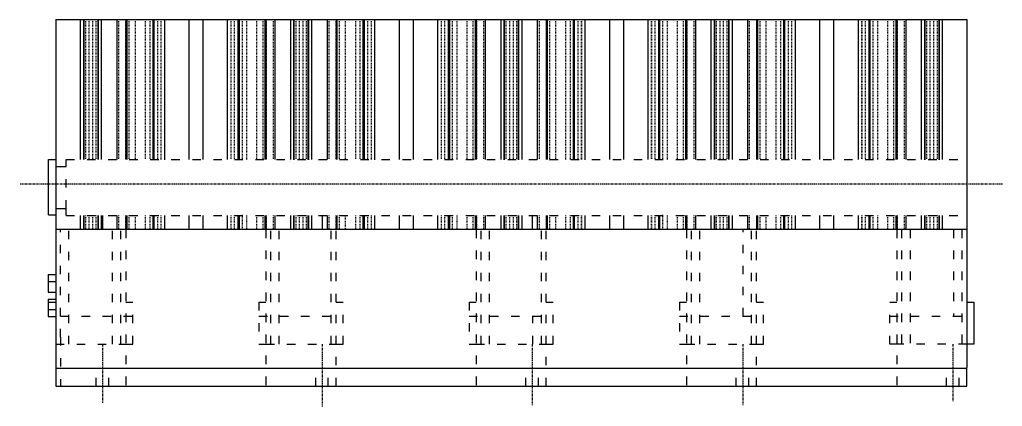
# Model space of a CAD drawing. Header units: inches. Extents: x -12375 to -12135, y 4517 to 4741.
# Drawn here: x -12274.9 to -12134.7, y 4518.3 to 4573.6 of the extents above; entities that cross this region are included whole.
import ezdxf

# ---------------------------------------------------------------- set-up
doc = ezdxf.new("R2010")
doc.units = ezdxf.units.IN
doc.header["$LTSCALE"] = 0.1
doc.header["$MEASUREMENT"] = 0
for name, pattern in [('ACAD_ISO03W100', [30, 12, -18]), ('CENTERX2', [4, 2.5, -0.5, 0.5, -0.5]), ('DASHED', [0.75, 0.5, -0.25])]:
    doc.linetypes.add(name, pattern=pattern)
doc.layers.get('0').update_dxf_attribs({"lineweight": 25})
doc.layers.add('center line', color=252, linetype='CENTERX2')
doc.layers.add('Layer1', color=252, linetype='Continuous')

msp = doc.modelspace()

# ---------------------------------------------------------------- linework, layer by layer
at = {"linetype": 'Continuous', "extrusion": (3.83476e-17, 1, 0)}
for p, q in [((-12269.8, 4573.59), (-12269.8, 4543.59)), ((-12269.8, 4573.59), (-12139.8, 4573.59)), ((-12139.8, 4573.59), (-12139.8, 4543.59)), ((-12270.8, 4545.72), (-12270.8, 4553.59)), ((-12270.8, 4553.59), (-12269.8, 4553.59)), ((-12269.8, 4552.59), (-12268.3, 4552.59)), ((-12270.8, 4545.72), (-12269.8, 4545.72)), ((-12270.8, 4545.68), (-12269.8, 4545.68)), ((-12269.8, 4546.59), (-12268.3, 4546.59)), ((-12269.8, 4543.59), (-12269.8, 4523.73)), ((-12139.8, 4543.59), (-12269.8, 4543.59)), ((-12270.85, 4537.16), (-12270.85, 4534.66)), ((-12270.85, 4537.16), (-12270.8, 4537.16)), ((-12270.85, 4536.16), (-12269.8, 4536.16)), ((-12270.8, 4537.16), (-12269.8, 4537.16)), ((-12270.85, 4534.66), (-12270.8, 4534.66)), ((-12270.8, 4534.66), (-12269.8, 4534.66)), ((-12270.85, 4533.66), (-12270.8, 4533.66)), ((-12270.85, 4533.66), (-12270.85, 4531.16)), ((-12270.8, 4533.66), (-12269.8, 4533.66)), ((-12270.8, 4533.23), (-12269.8, 4533.23)), ((-12139.8, 4533.23), (-12138.8, 4533.23)), ((-12138.8, 4533.23), (-12138.8, 4527.23)), ((-12270.85, 4532.16), (-12269.8, 4532.16)), ((-12270.85, 4531.16), (-12270.8, 4531.16)), ((-12270.8, 4531.16), (-12269.8, 4531.16)), ((-12138.8, 4527.23), (-12139.8, 4527.23)), ((-12139.8, 4523.73), (-12269.8, 4523.73)), ((-12269.8, 4523.73), (-12269.8, 4521.23)), ((-12139.8, 4521.23), (-12139.8, 4523.73)), ((-12269.8, 4521.23), (-12139.8, 4521.23))]:
    msp.add_line(p, q, dxfattribs=at)
for p, q in [((-12139.8, 4543.59), (-12139.8, 4527.23)), ((-12139.8, 4527.23), (-12139.8, 4523.88)), ((-12139.8, 4523.73), (-12139.8, 4523.88))]:
    msp.add_line(p, q)
at = {"linetype": 'Continuous', "extrusion": (-9.73661e-33, -1.53029e-32, -1)}
msp.add_line((-12139.8, 4523.73), (-12269.8, 4523.73), dxfattribs=at)
at = {"layer": 'center line', "linetype": 'CENTERX2'}
msp.add_line((-12134.73, 4550.09), (-12274.94, 4550.09), dxfattribs=at)
at = {"layer": 'Layer1', "linetype": 'Continuous', "extrusion": (3.83476e-17, 1, 0)}
for p, q in [((-12266.3, 4573.59), (-12266.3, 4553.59)), ((-12265.85, 4573.59), (-12265.85, 4553.59)), ((-12265.8, 4573.59), (-12265.8, 4553.59)), ((-12263.8, 4573.59), (-12263.8, 4553.59)), ((-12263.75, 4573.59), (-12263.75, 4553.59)), ((-12263.3, 4573.59), (-12263.3, 4553.59)), ((-12261.08, 4573.59), (-12261.08, 4553.59)), ((-12259.8, 4573.59), (-12259.8, 4553.59)), ((-12259.67, 4573.59), (-12259.67, 4553.59)), ((-12255.96, 4573.59), (-12255.96, 4553.59)), ((-12255.8, 4573.59), (-12255.8, 4553.59)), ((-12254.29, 4573.59), (-12254.29, 4553.57)), ((-12250.8, 4573.59), (-12250.8, 4553.59)), ((-12248.8, 4573.59), (-12248.8, 4553.59)), ((-12245.32, 4573.59), (-12245.32, 4553.59)), ((-12243.8, 4573.59), (-12243.8, 4553.59)), ((-12243.63, 4573.59), (-12243.63, 4553.57)), ((-12239.94, 4573.59), (-12239.94, 4553.59)), ((-12239.8, 4573.59), (-12239.8, 4553.59)), ((-12238.51, 4573.59), (-12238.51, 4553.59)), ((-12236.3, 4573.59), (-12236.3, 4553.59)), ((-12235.85, 4573.59), (-12235.85, 4553.57)), ((-12235.8, 4573.59), (-12235.8, 4553.58)), ((-12233.8, 4573.59), (-12233.8, 4553.58)), ((-12233.75, 4573.59), (-12233.75, 4553.57)), ((-12233.3, 4573.59), (-12233.3, 4553.59)), ((-12231.08, 4573.59), (-12231.08, 4553.59)), ((-12229.8, 4573.59), (-12229.8, 4553.59)), ((-12229.67, 4573.59), (-12229.67, 4553.59)), ((-12225.96, 4573.59), (-12225.96, 4553.59)), ((-12225.8, 4573.59), (-12225.8, 4553.59)), ((-12224.29, 4573.59), (-12224.29, 4553.57)), ((-12220.8, 4573.59), (-12220.8, 4553.59)), ((-12218.8, 4573.59), (-12218.8, 4553.59)), ((-12215.32, 4573.59), (-12215.32, 4553.59)), ((-12213.8, 4573.59), (-12213.8, 4553.59)), ((-12213.63, 4573.59), (-12213.63, 4553.57)), ((-12209.94, 4573.59), (-12209.94, 4553.59)), ((-12209.8, 4573.59), (-12209.8, 4553.59)), ((-12208.51, 4573.59), (-12208.51, 4553.59)), ((-12206.3, 4573.59), (-12206.3, 4553.59)), ((-12205.85, 4573.59), (-12205.85, 4553.57)), ((-12205.8, 4573.59), (-12205.8, 4553.58)), ((-12203.8, 4573.59), (-12203.8, 4553.58)), ((-12203.75, 4573.59), (-12203.75, 4553.57)), ((-12203.3, 4573.59), (-12203.3, 4553.59)), ((-12201.08, 4573.59), (-12201.08, 4553.59)), ((-12199.8, 4573.59), (-12199.8, 4553.59)), ((-12199.67, 4573.59), (-12199.67, 4553.59)), ((-12195.96, 4573.59), (-12195.96, 4553.59)), ((-12195.8, 4573.59), (-12195.8, 4553.59)), ((-12194.29, 4573.59), (-12194.29, 4553.57)), ((-12190.8, 4573.59), (-12190.8, 4553.59)), ((-12188.8, 4573.59), (-12188.8, 4553.59)), ((-12185.32, 4573.59), (-12185.32, 4553.59)), ((-12183.8, 4573.59), (-12183.8, 4553.59)), ((-12183.63, 4573.59), (-12183.63, 4553.57)), ((-12179.94, 4573.59), (-12179.94, 4553.59)), ((-12179.8, 4573.59), (-12179.8, 4553.59)), ((-12178.51, 4573.59), (-12178.51, 4553.59)), ((-12176.3, 4573.59), (-12176.3, 4553.59)), ((-12175.85, 4573.59), (-12175.85, 4553.59)), ((-12175.8, 4573.59), (-12175.8, 4553.59)), ((-12173.8, 4573.59), (-12173.8, 4553.59)), ((-12173.75, 4573.59), (-12173.75, 4553.59)), ((-12173.3, 4573.59), (-12173.3, 4553.59)), ((-12171.08, 4573.59), (-12171.08, 4553.59)), ((-12169.8, 4573.59), (-12169.8, 4553.59)), ((-12169.67, 4573.59), (-12169.67, 4553.59)), ((-12165.96, 4573.59), (-12165.96, 4553.59)), ((-12165.8, 4573.59), (-12165.8, 4553.59)), ((-12164.29, 4573.59), (-12164.29, 4553.59)), ((-12160.8, 4573.59), (-12160.8, 4553.59)), ((-12158.8, 4573.59), (-12158.8, 4553.59)), ((-12155.32, 4573.59), (-12155.32, 4553.59)), ((-12153.8, 4573.59), (-12153.8, 4553.59)), ((-12153.63, 4573.59), (-12153.63, 4553.57)), ((-12149.94, 4573.59), (-12149.94, 4553.59)), ((-12149.8, 4573.59), (-12149.8, 4553.59)), ((-12148.51, 4573.59), (-12148.51, 4553.59)), ((-12146.3, 4573.59), (-12146.3, 4553.59)), ((-12145.85, 4573.59), (-12145.85, 4553.57)), ((-12145.8, 4573.59), (-12145.8, 4553.58)), ((-12143.8, 4573.59), (-12143.8, 4553.58)), ((-12143.75, 4573.59), (-12143.75, 4553.57)), ((-12143.3, 4573.59), (-12143.3, 4553.59)), ((-12205.8, 4552.98), (-12205.8, 4552.98)), ((-12203.8, 4552.98), (-12203.8, 4552.98)), ((-12169.67, 4553.23), (-12169.67, 4553.23)), ((-12243.63, 4545.6), (-12243.63, 4543.59)), ((-12224.29, 4545.6), (-12224.29, 4543.59)), ((-12213.63, 4545.6), (-12213.63, 4543.59)), ((-12194.29, 4545.6), (-12194.29, 4543.59)), ((-12183.63, 4545.6), (-12183.63, 4543.59)), ((-12175.85, 4545.6), (-12175.85, 4543.59)), ((-12164.29, 4545.6), (-12164.29, 4543.59)), ((-12266.3, 4545.59), (-12266.3, 4543.59)), ((-12265.85, 4545.59), (-12265.85, 4543.59)), ((-12265.8, 4545.59), (-12265.8, 4543.59)), ((-12263.8, 4545.59), (-12263.8, 4543.59)), ((-12263.75, 4545.59), (-12263.75, 4543.59)), ((-12263.3, 4545.59), (-12263.3, 4543.59)), ((-12261.08, 4545.59), (-12261.08, 4543.59)), ((-12259.8, 4545.59), (-12259.8, 4543.59)), ((-12259.67, 4545.59), (-12259.67, 4543.59)), ((-12255.96, 4545.59), (-12255.96, 4543.59)), ((-12255.8, 4545.59), (-12255.8, 4543.59)), ((-12254.29, 4545.59), (-12254.29, 4543.59)), ((-12250.8, 4545.59), (-12250.8, 4543.59)), ((-12248.8, 4545.59), (-12248.8, 4543.59)), ((-12245.32, 4545.59), (-12245.32, 4543.59)), ((-12243.8, 4545.59), (-12243.8, 4543.59)), ((-12239.94, 4545.59), (-12239.94, 4543.59)), ((-12239.8, 4545.59), (-12239.8, 4543.59)), ((-12238.51, 4545.59), (-12238.51, 4543.59)), ((-12236.3, 4545.59), (-12236.3, 4543.59)), ((-12235.85, 4545.59), (-12235.85, 4543.59)), ((-12235.8, 4545.59), (-12235.8, 4543.59)), ((-12233.8, 4545.59), (-12233.8, 4543.59)), ((-12233.75, 4545.59), (-12233.75, 4543.59)), ((-12233.3, 4545.59), (-12233.3, 4543.59)), ((-12231.08, 4545.59), (-12231.08, 4543.59)), ((-12229.8, 4545.59), (-12229.8, 4543.59)), ((-12229.67, 4545.59), (-12229.67, 4543.59)), ((-12225.96, 4545.59), (-12225.96, 4543.59)), ((-12225.8, 4545.59), (-12225.8, 4543.59)), ((-12220.8, 4545.59), (-12220.8, 4543.59)), ((-12218.8, 4545.59), (-12218.8, 4543.59)), ((-12215.32, 4545.59), (-12215.32, 4543.59)), ((-12213.8, 4545.59), (-12213.8, 4543.59)), ((-12209.94, 4545.59), (-12209.94, 4543.59)), ((-12209.8, 4545.59), (-12209.8, 4543.59)), ((-12208.51, 4545.59), (-12208.51, 4543.59)), ((-12206.3, 4545.59), (-12206.3, 4543.59)), ((-12205.85, 4545.59), (-12205.85, 4543.59)), ((-12205.8, 4545.59), (-12205.8, 4543.59)), ((-12203.8, 4545.59), (-12203.8, 4543.59)), ((-12203.75, 4545.59), (-12203.75, 4543.59)), ((-12203.3, 4545.59), (-12203.3, 4543.59)), ((-12201.08, 4545.59), (-12201.08, 4543.59)), ((-12199.8, 4545.59), (-12199.8, 4543.59)), ((-12199.67, 4545.59), (-12199.67, 4543.59)), ((-12195.96, 4545.59), (-12195.96, 4543.59)), ((-12195.8, 4545.59), (-12195.8, 4543.59)), ((-12190.8, 4545.59), (-12190.8, 4543.59)), ((-12188.8, 4545.59), (-12188.8, 4543.59)), ((-12185.32, 4545.59), (-12185.32, 4543.59)), ((-12183.8, 4545.59), (-12183.8, 4543.59)), ((-12179.94, 4545.59), (-12179.94, 4543.59)), ((-12179.8, 4545.59), (-12179.8, 4543.59)), ((-12178.51, 4545.59), (-12178.51, 4543.59)), ((-12176.3, 4545.59), (-12176.3, 4543.59)), ((-12175.8, 4545.59), (-12175.8, 4543.59)), ((-12173.8, 4545.59), (-12173.8, 4543.59)), ((-12173.75, 4545.59), (-12173.75, 4543.59)), ((-12173.3, 4545.59), (-12173.3, 4543.59)), ((-12171.08, 4545.59), (-12171.08, 4543.59)), ((-12169.8, 4545.59), (-12169.8, 4543.59)), ((-12169.67, 4545.59), (-12169.67, 4543.59)), ((-12165.96, 4545.59), (-12165.96, 4543.59)), ((-12165.8, 4545.59), (-12165.8, 4543.59)), ((-12160.8, 4545.59), (-12160.8, 4543.59)), ((-12158.8, 4545.59), (-12158.8, 4543.59)), ((-12155.32, 4545.59), (-12155.32, 4543.59)), ((-12153.8, 4545.59), (-12153.8, 4543.59)), ((-12153.63, 4545.59), (-12153.63, 4543.59)), ((-12149.94, 4545.59), (-12149.94, 4543.59)), ((-12149.8, 4545.59), (-12149.8, 4543.59)), ((-12148.51, 4545.59), (-12148.51, 4543.59)), ((-12146.3, 4545.59), (-12146.3, 4543.59)), ((-12145.85, 4545.59), (-12145.85, 4543.59)), ((-12145.8, 4545.59), (-12145.8, 4543.59)), ((-12143.8, 4545.59), (-12143.8, 4543.59)), ((-12143.75, 4545.59), (-12143.75, 4543.59)), ((-12143.3, 4545.59), (-12143.3, 4543.59))]:
    msp.add_line(p, q, dxfattribs=at)
at = {"layer": 'Layer1', "color": 1, "linetype": 'DASHED', "extrusion": (3.83476e-17, 1, 0)}
for p, q in [((-12265.81, 4573.59), (-12265.81, 4553.59)), ((-12265.55, 4573.59), (-12265.55, 4553.59)), ((-12265.06, 4573.59), (-12265.06, 4553.59)), ((-12264.54, 4573.59), (-12264.54, 4553.59)), ((-12264.05, 4573.59), (-12264.05, 4553.59)), ((-12263.79, 4573.59), (-12263.79, 4553.59)), ((-12263.3, 4573.59), (-12263.3, 4553.59)), ((-12263.3, 4573.59), (-12263.3, 4553.59)), ((-12260.83, 4573.59), (-12260.83, 4553.59)), ((-12259.82, 4573.59), (-12259.82, 4553.59)), ((-12259.35, 4573.59), (-12259.35, 4553.59)), ((-12258.48, 4573.59), (-12258.48, 4553.59)), ((-12257.04, 4573.59), (-12257.04, 4553.59)), ((-12256.38, 4573.59), (-12256.38, 4553.59)), ((-12255.29, 4573.59), (-12255.29, 4553.59)), ((-12254.8, 4573.59), (-12254.8, 4553.59)), ((-12254.8, 4573.59), (-12254.8, 4553.59)), ((-12254.79, 4573.59), (-12254.79, 4553.57)), ((-12244.82, 4573.59), (-12244.82, 4553.59)), ((-12244.8, 4573.59), (-12244.8, 4553.59)), ((-12244.8, 4573.59), (-12244.8, 4553.59)), ((-12244.32, 4573.59), (-12244.32, 4553.59)), ((-12243.21, 4573.59), (-12243.21, 4553.58)), ((-12242.55, 4573.59), (-12242.55, 4553.58)), ((-12241.13, 4573.59), (-12241.13, 4553.56)), ((-12240.26, 4573.59), (-12240.26, 4553.59)), ((-12239.76, 4573.59), (-12239.76, 4553.59)), ((-12238.76, 4573.59), (-12238.76, 4553.59)), ((-12236.3, 4573.59), (-12236.3, 4553.59)), ((-12236.3, 4573.59), (-12236.3, 4553.59)), ((-12235.81, 4573.59), (-12235.81, 4553.58)), ((-12235.55, 4573.59), (-12235.55, 4553.59)), ((-12235.06, 4573.59), (-12235.06, 4553.59)), ((-12234.54, 4573.59), (-12234.54, 4553.59)), ((-12234.05, 4573.59), (-12234.05, 4553.59)), ((-12233.79, 4573.59), (-12233.79, 4553.58)), ((-12230.83, 4573.59), (-12230.83, 4553.59)), ((-12229.82, 4573.59), (-12229.82, 4553.59)), ((-12229.35, 4573.59), (-12229.35, 4553.59)), ((-12228.48, 4573.59), (-12228.48, 4553.56)), ((-12227.04, 4573.59), (-12227.04, 4553.59)), ((-12226.38, 4573.59), (-12226.38, 4553.59)), ((-12225.29, 4573.59), (-12225.29, 4553.55)), ((-12224.8, 4573.59), (-12224.8, 4553.59)), ((-12224.8, 4573.59), (-12224.8, 4553.59)), ((-12224.79, 4573.59), (-12224.79, 4553.57)), ((-12214.82, 4573.59), (-12214.82, 4553.59)), ((-12214.8, 4573.59), (-12214.8, 4553.59)), ((-12214.8, 4573.59), (-12214.8, 4553.59)), ((-12214.32, 4573.59), (-12214.32, 4553.59)), ((-12213.21, 4573.59), (-12213.21, 4553.45)), ((-12212.55, 4573.59), (-12212.55, 4553.58)), ((-12211.13, 4573.59), (-12211.13, 4553.59)), ((-12210.26, 4573.59), (-12210.26, 4553.59)), ((-12209.76, 4573.59), (-12209.76, 4553.59)), ((-12208.76, 4573.59), (-12208.76, 4553.59)), ((-12206.3, 4573.59), (-12206.3, 4553.59)), ((-12206.3, 4573.59), (-12206.3, 4553.59)), ((-12205.81, 4573.59), (-12205.81, 4553.58)), ((-12205.55, 4573.59), (-12205.55, 4553.59)), ((-12205.06, 4573.59), (-12205.06, 4553.59)), ((-12204.54, 4573.59), (-12204.54, 4553.59)), ((-12204.05, 4573.59), (-12204.05, 4553.59)), ((-12203.79, 4573.59), (-12203.79, 4553.58)), ((-12200.83, 4573.59), (-12200.83, 4553.59)), ((-12199.82, 4573.59), (-12199.82, 4553.59)), ((-12199.35, 4573.59), (-12199.35, 4553.45)), ((-12198.48, 4573.59), (-12198.48, 4553.56)), ((-12197.04, 4573.59), (-12197.04, 4553.57)), ((-12196.38, 4573.59), (-12196.38, 4553.54)), ((-12195.29, 4573.59), (-12195.29, 4553.55)), ((-12194.8, 4573.59), (-12194.8, 4553.57)), ((-12194.8, 4573.59), (-12194.8, 4553.57)), ((-12194.79, 4573.59), (-12194.79, 4553.57)), ((-12184.82, 4573.59), (-12184.82, 4553.59)), ((-12184.8, 4573.59), (-12184.8, 4553.59)), ((-12184.32, 4573.59), (-12184.32, 4553.59)), ((-12183.21, 4573.59), (-12183.21, 4553.59)), ((-12182.55, 4573.59), (-12182.55, 4553.58)), ((-12181.13, 4573.59), (-12181.13, 4553.59)), ((-12180.26, 4573.59), (-12180.26, 4553.59)), ((-12179.76, 4573.59), (-12179.76, 4553.59)), ((-12178.76, 4573.59), (-12178.76, 4553.59)), ((-12176.3, 4573.59), (-12176.3, 4553.59)), ((-12176.3, 4573.59), (-12176.3, 4553.59)), ((-12175.81, 4573.59), (-12175.81, 4553.59)), ((-12175.55, 4573.59), (-12175.55, 4553.59)), ((-12175.06, 4573.59), (-12175.06, 4553.59)), ((-12174.54, 4573.59), (-12174.54, 4553.59)), ((-12174.05, 4573.59), (-12174.05, 4553.59)), ((-12173.79, 4573.59), (-12173.79, 4553.59)), ((-12170.83, 4573.59), (-12170.83, 4553.59)), ((-12169.82, 4573.59), (-12169.82, 4553.59)), ((-12169.35, 4573.59), (-12169.35, 4553.59)), ((-12168.48, 4573.59), (-12168.48, 4553.59)), ((-12167.04, 4573.59), (-12167.04, 4553.57)), ((-12166.38, 4573.59), (-12166.38, 4553.59)), ((-12165.29, 4573.59), (-12165.29, 4553.59)), ((-12164.8, 4573.59), (-12164.8, 4553.59)), ((-12164.8, 4573.59), (-12164.8, 4553.59)), ((-12164.79, 4573.59), (-12164.79, 4553.59)), ((-12154.82, 4573.59), (-12154.82, 4553.59)), ((-12154.8, 4573.59), (-12154.8, 4553.59)), ((-12154.8, 4573.59), (-12154.8, 4553.59)), ((-12154.32, 4573.59), (-12154.32, 4553.59)), ((-12153.21, 4573.59), (-12153.21, 4553.45)), ((-12152.55, 4573.59), (-12152.55, 4553.58)), ((-12151.13, 4573.59), (-12151.13, 4553.56)), ((-12150.26, 4573.59), (-12150.26, 4553.59)), ((-12149.76, 4573.59), (-12149.76, 4553.59)), ((-12148.76, 4573.59), (-12148.76, 4553.59)), ((-12146.3, 4573.59), (-12146.3, 4553.59)), ((-12146.3, 4573.59), (-12146.3, 4553.59)), ((-12145.81, 4573.59), (-12145.81, 4553.58)), ((-12145.55, 4573.59), (-12145.55, 4553.59)), ((-12145.06, 4573.59), (-12145.06, 4553.59)), ((-12144.54, 4573.59), (-12144.54, 4553.59)), ((-12144.05, 4573.59), (-12144.05, 4553.59)), ((-12143.79, 4573.59), (-12143.79, 4553.58)), ((-12236.3, 4553.33), (-12236.3, 4553.33)), ((-12243.21, 4545.72), (-12243.21, 4543.59)), ((-12242.55, 4545.6), (-12242.55, 4543.59)), ((-12236.3, 4545.85), (-12236.3, 4545.85)), ((-12228.48, 4545.62), (-12228.48, 4543.59)), ((-12224.79, 4545.6), (-12224.79, 4543.59)), ((-12212.55, 4545.6), (-12212.55, 4543.59)), ((-12194.79, 4545.6), (-12194.79, 4543.59)), ((-12183.21, 4545.72), (-12183.21, 4543.59)), ((-12182.55, 4545.6), (-12182.55, 4543.59)), ((-12175.81, 4545.6), (-12175.81, 4543.59)), ((-12164.79, 4545.6), (-12164.79, 4543.59)), ((-12265.81, 4545.59), (-12265.81, 4543.59)), ((-12265.55, 4545.59), (-12265.55, 4543.59)), ((-12265.06, 4545.59), (-12265.06, 4543.59)), ((-12264.54, 4545.59), (-12264.54, 4543.59)), ((-12264.05, 4545.59), (-12264.05, 4543.59)), ((-12263.79, 4545.59), (-12263.79, 4543.59)), ((-12263.3, 4545.59), (-12263.3, 4543.59)), ((-12263.3, 4545.59), (-12263.3, 4543.59)), ((-12260.83, 4545.59), (-12260.83, 4543.59)), ((-12259.82, 4545.59), (-12259.82, 4543.59)), ((-12259.35, 4545.59), (-12259.35, 4543.59)), ((-12258.48, 4545.59), (-12258.48, 4543.59)), ((-12257.04, 4545.59), (-12257.04, 4543.59)), ((-12256.38, 4545.59), (-12256.38, 4543.59)), ((-12255.29, 4545.59), (-12255.29, 4543.59)), ((-12254.8, 4545.59), (-12254.8, 4543.59)), ((-12254.8, 4545.59), (-12254.8, 4543.59)), ((-12254.79, 4545.59), (-12254.79, 4543.59)), ((-12244.82, 4545.59), (-12244.82, 4543.59)), ((-12244.8, 4545.59), (-12244.8, 4543.59)), ((-12244.8, 4545.59), (-12244.8, 4543.59)), ((-12244.32, 4545.59), (-12244.32, 4543.59)), ((-12241.13, 4545.59), (-12241.13, 4543.59)), ((-12240.26, 4545.59), (-12240.26, 4543.59)), ((-12239.76, 4545.59), (-12239.76, 4543.59)), ((-12238.76, 4545.59), (-12238.76, 4543.59)), ((-12236.3, 4545.59), (-12236.3, 4543.59)), ((-12236.3, 4545.59), (-12236.3, 4543.59)), ((-12235.81, 4545.59), (-12235.81, 4543.59)), ((-12235.55, 4545.59), (-12235.55, 4543.59)), ((-12235.06, 4545.59), (-12235.06, 4543.59)), ((-12234.54, 4545.59), (-12234.54, 4543.59)), ((-12234.05, 4545.59), (-12234.05, 4543.59)), ((-12233.79, 4545.59), (-12233.79, 4543.59)), ((-12230.83, 4545.59), (-12230.83, 4543.59)), ((-12229.82, 4545.59), (-12229.82, 4543.59)), ((-12229.35, 4545.59), (-12229.35, 4543.59)), ((-12227.04, 4545.59), (-12227.04, 4543.59)), ((-12226.38, 4545.59), (-12226.38, 4543.59)), ((-12225.29, 4545.59), (-12225.29, 4543.59)), ((-12224.8, 4545.59), (-12224.8, 4543.59)), ((-12224.8, 4545.59), (-12224.8, 4543.59)), ((-12214.82, 4545.59), (-12214.82, 4543.59)), ((-12214.8, 4545.59), (-12214.8, 4543.59)), ((-12214.8, 4545.59), (-12214.8, 4543.59)), ((-12214.32, 4545.59), (-12214.32, 4543.59)), ((-12213.21, 4545.59), (-12213.21, 4543.59)), ((-12211.13, 4545.59), (-12211.13, 4543.59)), ((-12210.26, 4545.59), (-12210.26, 4543.59)), ((-12209.76, 4545.59), (-12209.76, 4543.59)), ((-12208.76, 4545.59), (-12208.76, 4543.59)), ((-12206.3, 4545.59), (-12206.3, 4543.59)), ((-12206.3, 4545.59), (-12206.3, 4543.59)), ((-12205.81, 4545.59), (-12205.81, 4543.59)), ((-12205.55, 4545.59), (-12205.55, 4543.59)), ((-12205.06, 4545.59), (-12205.06, 4543.59)), ((-12204.54, 4545.59), (-12204.54, 4543.59)), ((-12204.05, 4545.59), (-12204.05, 4543.59)), ((-12203.79, 4545.59), (-12203.79, 4543.59)), ((-12200.83, 4545.59), (-12200.83, 4543.59)), ((-12199.82, 4545.59), (-12199.82, 4543.59)), ((-12199.35, 4545.59), (-12199.35, 4543.59)), ((-12198.48, 4545.59), (-12198.48, 4543.59)), ((-12197.04, 4545.59), (-12197.04, 4543.59)), ((-12196.38, 4545.59), (-12196.38, 4543.59)), ((-12195.29, 4545.59), (-12195.29, 4543.59)), ((-12194.8, 4545.59), (-12194.8, 4543.59)), ((-12194.8, 4545.59), (-12194.8, 4543.59)), ((-12184.82, 4545.59), (-12184.82, 4543.59)), ((-12184.8, 4545.59), (-12184.8, 4543.59)), ((-12184.8, 4545.59), (-12184.8, 4543.59)), ((-12184.32, 4545.59), (-12184.32, 4543.59)), ((-12181.13, 4545.59), (-12181.13, 4543.59)), ((-12180.26, 4545.59), (-12180.26, 4543.59)), ((-12179.76, 4545.59), (-12179.76, 4543.59)), ((-12178.76, 4545.59), (-12178.76, 4543.59)), ((-12176.3, 4545.59), (-12176.3, 4543.59)), ((-12176.3, 4545.59), (-12176.3, 4543.59)), ((-12175.55, 4545.59), (-12175.55, 4543.59)), ((-12175.06, 4545.59), (-12175.06, 4543.59)), ((-12174.54, 4545.59), (-12174.54, 4543.59)), ((-12174.05, 4545.59), (-12174.05, 4543.59)), ((-12173.79, 4545.59), (-12173.79, 4543.59)), ((-12170.83, 4545.59), (-12170.83, 4543.59)), ((-12169.82, 4545.59), (-12169.82, 4543.59)), ((-12169.35, 4545.59), (-12169.35, 4543.59)), ((-12168.48, 4545.59), (-12168.48, 4543.59)), ((-12167.04, 4545.59), (-12167.04, 4543.59)), ((-12166.38, 4545.59), (-12166.38, 4543.59)), ((-12165.29, 4545.59), (-12165.29, 4543.59)), ((-12164.8, 4545.59), (-12164.8, 4543.59)), ((-12164.8, 4545.59), (-12164.8, 4543.59)), ((-12154.82, 4545.59), (-12154.82, 4543.59)), ((-12154.8, 4545.59), (-12154.8, 4543.59)), ((-12154.8, 4545.59), (-12154.8, 4543.59)), ((-12154.32, 4545.59), (-12154.32, 4543.59)), ((-12153.21, 4545.59), (-12153.21, 4543.59)), ((-12152.55, 4545.59), (-12152.55, 4543.59)), ((-12151.13, 4545.59), (-12151.13, 4543.59)), ((-12150.26, 4545.59), (-12150.26, 4543.59)), ((-12149.76, 4545.59), (-12149.76, 4543.59)), ((-12148.76, 4545.59), (-12148.76, 4543.59)), ((-12146.3, 4545.59), (-12146.3, 4543.59)), ((-12146.3, 4545.59), (-12146.3, 4543.59)), ((-12145.81, 4545.59), (-12145.81, 4543.59)), ((-12145.55, 4545.59), (-12145.55, 4543.59)), ((-12145.06, 4545.59), (-12145.06, 4543.59)), ((-12144.54, 4545.59), (-12144.54, 4543.59)), ((-12144.05, 4545.59), (-12144.05, 4543.59)), ((-12143.79, 4545.59), (-12143.79, 4543.59))]:
    msp.add_line(p, q, dxfattribs=at)
at = {"layer": 'Layer1', "linetype": 'ACAD_ISO03W100'}
for p, q in [((-12268.3, 4546.59), (-12268.3, 4553.59)), ((-12268.3, 4553.59), (-12139.8, 4553.59)), ((-12268.3, 4545.59), (-12268.3, 4546.59)), ((-12268.3, 4545.59), (-12139.8, 4545.59)), ((-12269.1, 4528.23), (-12269.1, 4521.23))]:
    msp.add_line(p, q, dxfattribs=at)
at = {"layer": 'Layer1', "linetype": 'Continuous'}
for p, q in [((-12263.12, 4545.59), (-12263.12, 4543.59)), ((-12231.8, 4545.59), (-12231.8, 4543.59)), ((-12201.8, 4545.59), (-12201.8, 4543.59)), ((-12270.8, 4536.16), (-12270.85, 4536.16))]:
    msp.add_line(p, q, dxfattribs=at)
at = {"layer": 'Layer1', "linetype": 'ACAD_ISO03W100', "extrusion": (3.83476e-17, 1, 0)}
for p, q in [((-12269.1, 4528.23), (-12269.1, 4543.59)), ((-12267.9, 4527.23), (-12267.9, 4543.59)), ((-12261.7, 4527.23), (-12261.7, 4543.59)), ((-12260.5, 4527.23), (-12260.5, 4543.59)), ((-12259.8, 4543.59), (-12259.8, 4521.23)), ((-12239.8, 4543.59), (-12239.8, 4521.23)), ((-12239.1, 4527.23), (-12239.1, 4543.59)), ((-12237.9, 4527.23), (-12237.9, 4543.59)), ((-12230.5, 4527.23), (-12230.5, 4543.59)), ((-12229.8, 4521.23), (-12229.8, 4543.59)), ((-12209.8, 4543.59), (-12209.8, 4521.23)), ((-12209.1, 4527.23), (-12209.1, 4543.59)), ((-12207.9, 4527.23), (-12207.9, 4543.59)), ((-12200.5, 4527.23), (-12200.5, 4543.59)), ((-12199.8, 4521.23), (-12199.8, 4543.59)), ((-12179.8, 4543.59), (-12179.8, 4521.23)), ((-12179.1, 4527.23), (-12179.1, 4543.59)), ((-12177.9, 4527.23), (-12177.9, 4543.59)), ((-12171.7, 4531.23), (-12171.7, 4543.59)), ((-12170.5, 4527.23), (-12170.5, 4543.59)), ((-12169.8, 4521.23), (-12169.8, 4543.59)), ((-12149.8, 4543.59), (-12149.8, 4521.23)), ((-12149.1, 4543.59), (-12149.1, 4527.23)), ((-12147.9, 4543.59), (-12147.9, 4527.23)), ((-12141.7, 4543.59), (-12141.7, 4531.23)), ((-12140.5, 4543.59), (-12140.5, 4527.23)), ((-12259.8, 4533.23), (-12258.8, 4533.23)), ((-12258.8, 4527.23), (-12258.8, 4533.23)), ((-12240.8, 4533.23), (-12240.8, 4527.23)), ((-12240.8, 4533.23), (-12239.8, 4533.23)), ((-12229.8, 4533.23), (-12228.8, 4533.23)), ((-12228.8, 4527.23), (-12228.8, 4533.23)), ((-12210.8, 4533.23), (-12210.8, 4527.23)), ((-12210.8, 4533.23), (-12209.8, 4533.23)), ((-12199.8, 4533.23), (-12198.8, 4533.23)), ((-12198.8, 4527.23), (-12198.8, 4533.23)), ((-12180.8, 4533.23), (-12180.8, 4527.23)), ((-12180.8, 4533.23), (-12179.8, 4533.23)), ((-12169.8, 4533.23), (-12168.8, 4533.23)), ((-12168.8, 4527.23), (-12168.8, 4533.23)), ((-12150.8, 4527.23), (-12150.8, 4533.23)), ((-12150.8, 4533.23), (-12149.8, 4533.23)), ((-12269.1, 4531.23), (-12258.8, 4531.23)), ((-12240.8, 4531.23), (-12228.8, 4531.23)), ((-12210.8, 4531.23), (-12198.8, 4531.23)), ((-12201.7, 4527.23), (-12201.7, 4531.23)), ((-12180.8, 4531.23), (-12168.8, 4531.23)), ((-12150.8, 4531.23), (-12139.8, 4531.23)), ((-12269.8, 4527.23), (-12259.8, 4527.23)), ((-12259.8, 4527.23), (-12258.8, 4527.23)), ((-12240.8, 4527.23), (-12239.8, 4527.23)), ((-12239.8, 4527.23), (-12229.8, 4527.23)), ((-12229.8, 4527.23), (-12228.8, 4527.23)), ((-12210.8, 4527.23), (-12209.8, 4527.23)), ((-12209.8, 4527.23), (-12199.8, 4527.23)), ((-12199.8, 4527.23), (-12198.8, 4527.23)), ((-12180.8, 4527.23), (-12179.8, 4527.23)), ((-12179.8, 4527.23), (-12169.8, 4527.23)), ((-12169.8, 4527.23), (-12168.8, 4527.23)), ((-12149.8, 4527.23), (-12150.8, 4527.23)), ((-12139.8, 4527.23), (-12149.8, 4527.23)), ((-12264.02, 4521.23), (-12264.02, 4523.73)), ((-12262.22, 4521.23), (-12262.22, 4523.73)), ((-12232.7, 4521.23), (-12232.7, 4523.73)), ((-12230.9, 4521.23), (-12230.9, 4523.73)), ((-12202.7, 4521.23), (-12202.7, 4523.73)), ((-12200.9, 4521.23), (-12200.9, 4523.73)), ((-12172.7, 4521.23), (-12172.7, 4523.73)), ((-12170.9, 4521.23), (-12170.9, 4523.73)), ((-12142.7, 4521.23), (-12142.7, 4523.73)), ((-12140.9, 4521.23), (-12140.9, 4523.73))]:
    msp.add_line(p, q, dxfattribs=at)
at = {"layer": 'Layer1', "linetype": 'CENTERX2'}
for p, q in [((-12263.12, 4527.23), (-12263.12, 4518.83)), ((-12231.8, 4527.23), (-12231.8, 4518.34)), ((-12201.8, 4527.23), (-12201.8, 4518.47)), ((-12171.78, 4527.23), (-12171.78, 4518.47)), ((-12141.8, 4527.23), (-12141.8, 4519.03))]:
    msp.add_line(p, q, dxfattribs=at)
at = {"layer": 'Layer1', "linetype": 'Continuous', "extrusion": (0, 0, -1)}
for centre in [(-12236.3, 4549.59), (-12206.3, 4549.59)]:
    msp.add_ellipse(centre, major_axis=(0, -4), ratio=0.000133, start_param=-3.502868, end_param=-3.502867, dxfattribs=at)
at = {"layer": 'Layer1', "linetype": 'Continuous'}
for points in [[(-12266.3, 4553.33), (-12266.3, 4553.33), (-12266.3, 4553.33), (-12266.3, 4553.33)], [(-12263.3, 4553.33), (-12263.3, 4553.33), (-12263.3, 4553.33), (-12263.3, 4553.33)], [(-12236.3, 4553.33), (-12236.3, 4553.33), (-12236.3, 4553.33), (-12236.3, 4553.33)], [(-12235.8, 4552.98), (-12235.8, 4552.98), (-12235.8, 4552.98), (-12235.8, 4552.98)], [(-12263.3, 4545.85), (-12263.3, 4545.85), (-12263.3, 4545.85), (-12263.3, 4545.85)], [(-12236.3, 4545.85), (-12236.3, 4545.85), (-12236.3, 4545.85), (-12236.3, 4545.85)], [(-12146.3, 4545.85), (-12146.3, 4545.85), (-12146.3, 4545.85), (-12146.3, 4545.85)]]:
    msp.add_open_spline(points, degree=3, dxfattribs=at)
for points, knots in [([(-12205.8, 4552.98), (-12205.8, 4552.98), (-12205.8, 4552.98), (-12205.8, 4552.98), (-12205.8, 4552.98), (-12205.8, 4552.98)], [494.23257269, 494.23257269, 494.23257269, 494.23257269, 494.23858375, 494.23858375, 494.24450282, 494.24450282, 494.24450282, 494.24450282]), ([(-12203.8, 4552.98), (-12203.8, 4552.98), (-12203.8, 4552.98), (-12203.8, 4552.98), (-12203.8, 4552.98), (-12203.8, 4552.98)], [176.121086066, 176.121086066, 176.121086066, 176.121086066, 176.125418479, 176.125418479, 176.129817336, 176.129817336, 176.129817336, 176.129817336])]:
    msp.add_open_spline(points, degree=3, knots=knots, dxfattribs=at)

doc.saveas('drawing.dxf')
